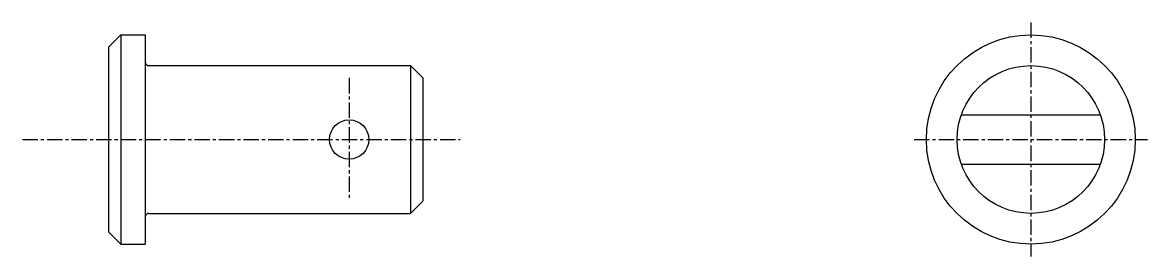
# Model space of a CAD drawing. Extents: x 60 to 154, y 64 to 211.
# Drawn here: x 62.2 to 153.8, y 191.9 to 210.9 of the extents above; entities outside this region: 2.
import ezdxf

# ---------------------------------------------------------------- set-up
doc = ezdxf.new("R2010")
doc.units = 0
doc.linetypes.add('CENTER', pattern=[2, 1.25, -0.25, 0.25, -0.25])
doc.linetypes.add('DASHED', pattern=[19.05, 12.7, -6.35])
doc.layers.get('0').update_dxf_attribs({"linetype": 'CONTINUOUS'})
doc.layers.add('CENTER', color=1, linetype='CENTER')

msp = doc.modelspace()

# ---------------------------------------------------------------- linework, layer by layer
for p, q in [((69.196, 208.926), (70.196, 209.926)), ((70.196, 209.926), (70.196, 192.926)), ((70.196, 209.926), (72.196, 209.926)), ((72.196, 209.926), (72.196, 192.926)), ((69.196, 208.926), (69.196, 193.926)), ((72.496, 207.426), (93.796, 207.426)), ((93.796, 207.426), (93.796, 195.426)), ((93.796, 207.426), (94.796, 206.426)), ((94.796, 206.426), (94.796, 196.426)), ((93.796, 195.426), (94.796, 196.426)), ((72.496, 195.426), (93.796, 195.426)), ((69.196, 193.926), (70.196, 192.926)), ((70.196, 192.926), (72.196, 192.926)), ((70.696, 192.926), (70.696, 192.926)), ((71.196, 192.926), (71.196, 192.926))]:
    msp.add_line(p, q)
at = {"color": 3, "linetype": 'DASHED'}
for p, q in [((138.642, 203.426), (149.955, 203.426)), ((138.642, 199.426), (149.955, 199.426))]:
    msp.add_line(p, q, dxfattribs=at)
for centre, radius in [((144.298, 201.426), 8.5), ((144.298, 201.426), 6), ((88.796, 201.426), 1.6)]:
    msp.add_circle(centre, radius)
for centre, start, end in [((72.496, 207.726), 180, 270), ((72.496, 195.126), 90, 180)]:
    msp.add_arc(centre, 0.3, start, end)
at = {"layer": 'CENTER', "color": 1, "linetype": 'CENTER'}
for p, q in [((144.298, 210.926), (144.298, 191.926)), ((88.796, 206.426), (88.796, 196.426)), ((62.196, 201.426), (97.844, 201.426)), ((134.798, 201.426), (153.798, 201.426))]:
    msp.add_line(p, q, dxfattribs=at)

# ---------------------------------------------------------------- texts
for s, p in [('HCLGN 12-15', (59.301, 94.572)), ('HCLGN12', (59.301, 64.572))]:
    msp.add_text(s, height=8).set_placement(p)

doc.saveas('drawing.dxf')
